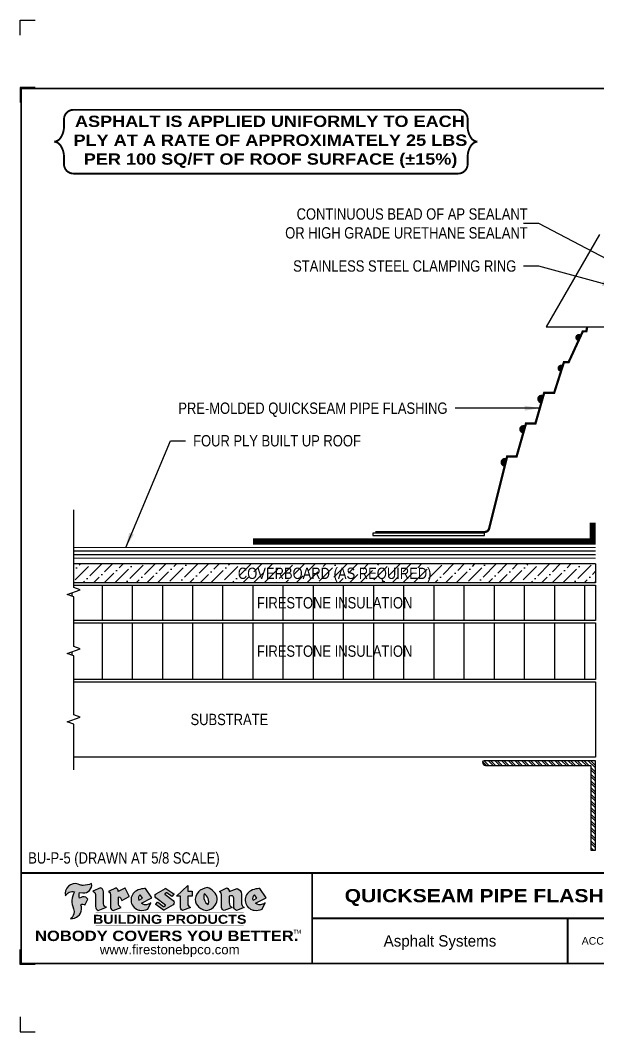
# Model space of a CAD drawing. Header units: inches. Extents: x -578 to -558, y -23.2 to -6.4.
# Drawn here: x -578 to -568.42, y -23.21 to -6.45 of the extents above; entities that cross this region are included whole.
import ezdxf
from ezdxf.enums import TextEntityAlignment as Align

# ---------------------------------------------------------------- set-up
doc = ezdxf.new("R2010")
doc.units = ezdxf.units.IN
doc.header["$MEASUREMENT"] = 0
doc.layers.get('0').update_dxf_attribs({"linetype": 'CONTINUOUS'})
doc.layers.get('DEFPOINTS').update_dxf_attribs({"linetype": 'CONTINUOUS'})
for name, color, linetype in [('FSBP-ACCESSORY-OTHER', 7, 'CONTINUOUS'), ('FSBP-ANNO-LABEL', 7, 'CONTINUOUS'), ('FSBP-ANNO-NOTE', 7, 'CONTINUOUS'), ('FSBP-COVERBOARD_CANT', 46, 'CONTINUOUS'), ('FSBP-INSULATION', 7, 'CONTINUOUS'), ('FSBP-MEMBRANE', 7, 'CONTINUOUS'), ('FSBP-SUBSTRATE-GENERIC', 9, 'CONTINUOUS'), ('FSBP-TTLB', 7, 'CONTINUOUS'), ('FSBP-TTLB-BORDER', 7, 'CONTINUOUS'), ('FSBP-TTLB-TEXT', 7, 'CONTINUOUS')]:
    doc.layers.add(name, color=color, linetype=linetype)
doc.styles.add('ARIAL', font='arial.ttf')
doc.styles.add('ARIAL_BOLD', font='')
doc.styles.add('ARIAL_NAR', font='ARIALN.TTF')
doc.styles.add('BANKGOTHIC', font='bgothm.ttf')
doc.styles.get('ARIAL_BOLD').set_extended_font_data('Arial Black')
doc.dimstyles.new('FSBP-LEADER', dxfattribs={"dimtxt": 0.1875, "dimasz": 0.25, "dimexe": 0.0625, "dimexo": 0.125, "dimgap": 0.125, "dimtad": 0, "dimtih": 1, "dimtoh": 1, "dimdec": 4, "dimzin": 0, "dimdsep": 46, "dimlunit": 4, "dimtxsty": 'ARIAL_NAR', "dimcen": 0.09375, "dimclrd": 256, "dimclre": 256, "dimclrt": 256, "dimadec": 0, "dimazin": 0, "dimtfac": 1, "dimtdec": 4, "dimtofl": 0, "dimtmove": 0, "dimatfit": 3, "dimfxl": 0, "dimtolj": 1, "dimtzin": 0, "dimlwd": -1, "dimlwe": -1, "dimarcsym": 0})

# ---------------------------------------------------------------- blocks, each defined once
blk = doc.blocks.new('TTLB-ASPHALT_1')
at = {"layer": 'FSBP-TTLB-TEXT'}
h = blk.add_hatch(color=1, dxfattribs=at)
edge = h.paths.add_edge_path()
edge.add_arc((1.037309769669577, -0.1982514792917272), 0.1319107607348553, 264.0410451462098, 370.3106169565175)
edge.add_arc((1.027551646585692, 0.1214293576525733), 0.3273056962876235, 270.05058356628535, 295.23459397187514, ccw=False)
edge.add_arc((1.022801957313334, -0.06680179986895496), 0.1391656561713503, 249.3281275763668, 272.0749124149863, ccw=False)
edge.add_line((0.9736743133014443, -0.1970076156048179), (0.9474927838574558, -0.1852745150568325))
edge.add_arc((0.8939498971398336, -0.3394262635682139), 0.1631857907024099, 70.84590087378872, 194.3325259843273)
edge.add_arc((0.8444260109029358, -0.4259936440910792), 0.1179914261095279, 70.96950098067128, 156.9641407594482, ccw=False)
edge.add_arc((1.153141409296893, -0.4684497516079489), 0.3110405457095052, 150.323113748316, 203.2084295854517)
edge.add_arc((0.7562495500623072, -0.6412608153899839), 0.1218587156617311, 0.8849157075190988, 24.346689398949877, ccw=False)
edge.add_arc((0.749378166569727, -0.6475258110744306), 0.1289731377238325, -58.36655102076742, 3.6216782311386737, ccw=False)
edge.add_arc((0.825669902954445, -0.5792158350996175), 0.1783301886510355, 267.2205474105585, 354.1381621173521)
edge.add_arc((0.7903121048625223, -0.6011409294291781), 0.2127878929608591, 0.9996158580669169, 21.00503380861242)
edge.add_arc((1.018807122639402, -0.5666691048185157), 0.0513639566841585, 40.821177131732725, 125.52727787225791, ccw=False)
edge.add_line((1.057676976260041, -0.5330924682126437), (1.102776947655911, -0.4308018311949837))
edge.add_arc((1.040858222524662, -0.4699705673995993), 0.07326744446031509, 32.31675181867256, 66.31481236598174)
edge.add_arc((1.03226251882532, -0.5063316993097686), 0.1102246948011782, 69.8179132332389, 125.254734720681)
edge.add_arc((1.127708877207283, -0.3689593535312383), 0.1659710644737306, 164.1569669952081, 196.5811013160487, ccw=False)
edge.add_line((0.9680425188342383, -0.3236487780942383), (1.023615334387159, -0.3294494641845773))
h = blk.add_hatch(color=1, dxfattribs=at)
edge = h.paths.add_edge_path()
edge.add_line((1.275239419159561, -0.6223407783464694), (1.415345367376062, -0.5660418822574371))
edge.add_arc((1.421019305783972, -0.5090099247487814), 0.05731350411836947, 181.9717871001989, 264.31851000495806, ccw=False)
edge.add_line((1.363739737527226, -0.5109819325197265), (1.363412352251203, -0.3102363679013962))
edge.add_arc((1.294263659668758, -0.3103491388304036), 0.06914878453844908, 0.0934405599591014, 72.42834396969012)
edge.add_line((1.315139561173908, -0.2444268274366692), (1.186839444240604, -0.3024209471341379))
edge.add_arc((1.175246268095293, -0.3585110609420923), 0.05727567197445628, -0.017399788185912257, 78.322067691347, ccw=False)
edge.add_line((1.232521937428658, -0.3585284546236807), (1.232574268422297, -0.555126496687123))
edge.add_arc((1.305699496415485, -0.5558575689677241), 0.07312888236350451, 179.4272023230205, 245.3845503102953)
h = blk.add_hatch(color=1, dxfattribs=at)
edge = h.paths.add_edge_path()
edge.add_line((1.792026821926584, -0.3839679064720229), (1.722158956877934, -0.2518542302253621))
edge.add_arc((1.720119655279632, -0.2529327078887889), 0.002306916790721916, 27.87197133405528, 117.3766794470726)
edge.add_line((1.719058846382097, -0.250884159729182), (1.610638460368705, -0.3070279753467702))
edge.add_arc((1.547088841662969, -0.306102665849437), 0.06355635479880158, 359.165808011073, 425.8793658831422)
edge.add_line((1.573061729235633, -0.2480956029480268), (1.446879247402876, -0.3051325108639702))
edge.add_arc((1.407812067100195, -0.3703571330466247), 0.07602957263902092, -3.441403975725109, 59.07992244284969, ccw=False)
edge.add_line((1.483704536400296, -0.3749210150788969), (1.483704536400296, -0.5723838140635706))
edge.add_arc((1.540537465180449, -0.5682544061150878), 0.05698275005415228, 184.1557352478595, 255.3066498366543)
edge.add_line((1.526084036778343, -0.6233736605654059), (1.657291340682093, -0.570650514527486))
edge.add_arc((1.688298576827208, -0.502139038842401), 0.07520153584805701, 207.5160880841914, 245.649226723163, ccw=False)
edge.add_arc((1.721050197024908, -0.491448816845633), 0.1093332836229113, 179.4823365255141, 204.5537900001094, ccw=False)
edge.add_line((1.611721375809452, -0.4904610114968335), (1.611721375809452, -0.4126404716788983))
edge.add_arc((1.628589765097189, -0.4141592990360436), 0.01693662875851165, 28.356188110622497, 174.8549701683584, ccw=False)
edge.add_arc((1.627340435522399, -0.4197189881350454), 0.02111886817708033, 22.216893572439517, 40.10213956426492, ccw=False)
edge.add_line((1.646891420738257, -0.4117336534413738), (1.666638796144639, -0.4549750258192233))
edge.add_arc((1.668737246926753, -0.4540167099035415), 0.002306916790685597, 204.5451281842828, 299.6323508190067)
edge.add_line((1.669877862091766, -0.4560219186518992), (1.791128135493295, -0.3870515928837648))
edge.add_line((1.791128135493295, -0.3870515928837648), (1.792026821926584, -0.3839679064720229))
h = blk.add_hatch(color=1, dxfattribs=at)
h.paths.add_polyline_path([(2.063388732080512, -0.2583237030618903, 0.02524281661523788), (2.025024361750752, -0.2610532129309178, 0.1213611957758757), (1.901773912052249, -0.3008158885520373, 0.6151668103976068), (1.93274136141747, -0.6099060679591872, 0.05306812109568645), (1.967936229862175, -0.617865745600497, 0.1150932231766138), (2.099126721549737, -0.5994933789882708), (2.151195569562105, -0.4944891916583316, -0.08755405562188731), (2.104230609512001, -0.5187113292177372, -0.265591761123442), (1.992692314386659, -0.5010701623316862), (2.165347897647223, -0.4141184325909109, 0.4518949533370738), (2.166222728871162, -0.4107679608846269)])
h.paths.add_polyline_path([(2.014217313945437, -0.4188965037300676), (1.951113654018855, -0.4515330109460507, -0.3720533890450154), (1.973177450672722, -0.3607130665457561)], flags=16)
h = blk.add_hatch(color=1, dxfattribs=at)
edge = h.paths.add_edge_path()
edge.add_arc((2.260407392426799, -0.3775796671688738), 0.0415245022322573, 123.20805433950699, 232.2027298779723, ccw=False)
edge.add_line((2.237665217914071, -0.3428366421988329), (2.393535971665983, -0.2540943745380986))
edge.add_arc((2.394677353533154, -0.2560991469722467), 0.00230691679074142, 55.64644466176969, 119.65426054492929, ccw=False)
edge.add_line((2.395979141996861, -0.2541946229174954), (2.531809646140459, -0.3470380726374032))
edge.add_arc((2.530468902927936, -0.3489153772789848), 0.00230691679070047, -42.73110123842042, 54.46613537395791, ccw=False)
edge.add_line((2.532163440279987, -0.3504807552658491), (2.498457913851155, -0.3869673252714421))
edge.add_arc((2.496763376499132, -0.385401947284592), 0.002306916790673087, 233.75270768949161, 317.26889876139137, ccw=False)
edge.add_line((2.495399362263356, -0.38726241234572), (2.413849913492982, -0.3274738082119626))
edge.add_arc((2.412485899257177, -0.3293342732731332), 0.002306916790719977, 53.75270768979654, 124.4135619297866)
edge.add_line((2.41118211687575, -0.3274311136421062), (2.382933981293377, -0.346782838468144))
edge.add_arc((2.384237763674776, -0.3486859980991568), 0.002306916790694806, 124.4135619293765, 231.8459020253658)
edge.add_line((2.382812599816248, -0.3505000469010184), (2.519899969301207, -0.4581994452042721))
edge.add_arc((2.494247019847677, -0.4908523236374407), 0.0415245022322573, -55.21225898295228, 51.84590202520451, ccw=False)
edge.add_line((2.517938320565804, -0.5249552055672808), (2.364434947484597, -0.6179520922513717))
edge.add_arc((2.363239601923482, -0.6159790200102009), 0.002306916790727131, 233.2955624372974, 301.2087215702374, ccw=False)
edge.add_line((2.361860787187538, -0.6178285429225383), (2.231266621301074, -0.5204709167214361))
edge.add_arc((2.232647938930654, -0.518623262347532), 0.002306916790697738, 135.5134179846412, 233.2179869199849, ccw=False)
edge.add_line((2.231002150870836, -0.5170067083764565), (2.262839375599356, -0.4845937328397696))
edge.add_arc((2.264485163659231, -0.4862102868108593), 0.002306916790748635, 53.03528399994502, 135.5134179853723, ccw=False)
edge.add_line((2.265872365996302, -0.4843670465239001), (2.361834678328762, -0.5565872257804898))
edge.add_arc((2.363221880665748, -0.55474398549363), 0.00230691679062697, 233.0352840000717, 302.2362632414427)
edge.add_line((2.36445241715569, -0.5566953042850713), (2.39428499383348, -0.5378823484768844))
edge.add_arc((2.393054457343538, -0.5359310296853721), 0.002306916790685158, 302.2362632406162, 412.202729876843)
edge.add_line((2.394468296066179, -0.5341081404551886), (2.234958295420142, -0.4103916733127022))
h = blk.add_hatch(color=1, dxfattribs=at)
edge = h.paths.add_edge_path()
edge.add_line((2.763460561272041, -0.2072496393923444), (2.763460561272041, -0.2969520779963801))
edge.add_arc((2.765767478062685, -0.2969520779963943), 0.00230691679065842, 179.9999999996471, 269.9999999996471)
edge.add_line((2.765767478062685, -0.2992589947870528), (2.835417693520355, -0.2992589947870528))
edge.add_arc((2.835417693520355, -0.3015659115777538), 0.002306916790701052, 0, 90, ccw=False)
edge.add_line((2.837724610311056, -0.3015659115777538), (2.837724610311056, -0.3790761307453892))
edge.add_arc((2.835417693520355, -0.3790761307453749), 0.002306916790686842, 269.99999999964706, 359.99999999964706, ccw=False)
edge.add_line((2.835417693520355, -0.3813830475360618), (2.765767478062685, -0.3813830475360618))
edge.add_arc((2.765767478062685, -0.3836899643267202), 0.00230691679065842, 90.00000000035294, 180.0000000003529)
edge.add_line((2.763460561272041, -0.3836899643267344), (2.763460561272041, -0.5033995910642801))
edge.add_arc((2.836735953378934, -0.5071368822038522), 0.07337063740681407, 177.0802527808789, 245.3249543133826)
edge.add_line((2.806105814540615, -0.5738080530967267), (2.674529557384915, -0.6226036013049594))
edge.add_arc((2.708610405062075, -0.5642984087917995), 0.0675351734460605, 177.0345319916277, 239.69264280249, ccw=False)
edge.add_line((2.641165668230087, -0.560804539009709), (2.641165668230087, -0.3836899643267344))
edge.add_arc((2.638858751439443, -0.3836899643267202), 0.00230691679065842, 359.9999999996471, 449.999999999647)
edge.add_line((2.638858751439443, -0.3813830475360618), (2.572857950769389, -0.3813830475360618))
edge.add_line((2.572857950769389, -0.3813830475360618), (2.763460561272041, -0.2072496393923444))
h = blk.add_hatch(color=1, dxfattribs=at)
edge = h.paths.add_edge_path(flags=16)
edge.add_arc((2.940363509127394, -0.4847985213681483), 0.1684614578629417, 344.5558804047865, 417.0140046669545)
edge.add_arc((3.194458079644619, -0.3883534532477739), 0.1684614578629416, 164.5558804047865, 237.0140046669546)
edge = h.paths.add_edge_path()
edge.add_arc((3.069375116502187, -0.4399344555144893), 0.1828726885096673, 136.0914512150047, 191.213418978326)
edge.add_arc((3.064939550433394, -0.4318234379590393), 0.18031488047485, 194.0167254156723, 240.666373083186)
edge.add_arc((3.098047041778983, -0.3845058757092517), 0.2378525180183701, 239.2975390661776, 264.2889872773176)
edge.add_arc((3.048844782126224, -0.419023238379296), 0.203760689247156, 277.1986764832035, 326.503572961274)
edge.add_arc((3.077739326803538, -0.434104661646515), 0.1713748657917091, 325.3768876809903, 406.3828327799087)
edge.add_arc((3.011839488065931, -0.4896144380417837), 0.257194564585, 44.2846255351977, 73.82901434867308)
edge.add_arc((3.117152499586979, -0.4983433120546721), 0.2579560664039132, 97.50292863483669, 134.1039137579027)
h = blk.add_hatch(color=1, dxfattribs=at)
edge = h.paths.add_edge_path()
edge.add_line((3.322690228557462, -0.5721896537377091), (3.322690228557462, -0.3749210150788969))
edge.add_arc((3.24679775925739, -0.3703571330465678), 0.076029572638996, 356.5585960242387, 419.0799224428129)
edge.add_line((3.285864939560099, -0.3051325108639702), (3.412047421392799, -0.2480956029480268))
edge.add_arc((3.386074533820164, -0.3061026658494939), 0.06355635479883807, 0.3962622833877276, 65.87936588318718, ccw=False)
edge.add_line((3.449629368605429, -0.3056631084210863), (3.580526418688805, -0.2593848434574539))
edge.add_arc((3.555744121700968, -0.3530904070730259), 0.09692726601172152, 2.366977007666776, 75.18615851992018, ccw=False)
edge.add_line((3.652588689330287, -0.3490873311063041), (3.652588689330287, -0.4883770011386872))
edge.add_arc((3.761877549389567, -0.4914934052703757), 0.1093332836229049, 178.3666365323574, 204.5537900000422)
edge.add_arc((3.729125929191724, -0.502183627267101), 0.07520153584796149, 207.5160880841713, 245.2240541443095)
edge.add_line((3.697611150971852, -0.5704631245385627), (3.572585913552643, -0.6207021253773775))
edge.add_arc((3.595347186007587, -0.5526356419907756), 0.0717713151919874, 180.3328587115751, 251.51018566665869, ccw=False)
edge.add_line((3.523577081955409, -0.5530525936986663), (3.523577081955409, -0.4153032515383615))
edge.add_arc((3.486319529276869, -0.4148773504126382), 0.03725998689428563, 359.3450650296066, 449.0500281941025)
edge.add_arc((3.482769874121715, -0.4419622099033518), 0.06447454900600776, 86.29402372314017, 119.8211331593848)
edge.add_line((3.450707067966732, -0.3860252459975726), (3.450707067966732, -0.4904610114968335))
edge.add_arc((3.560035889182245, -0.4914488168456472), 0.1093332836229753, 179.4823365255069, 204.5537900001023)
edge.add_arc((3.527284268984403, -0.5021390388425004), 0.07520153584796385, 207.5160880841699, 245.6492267231416)
edge.add_line((3.496277032839316, -0.570650514527486), (3.365069728935509, -0.6233736605654059))
edge.add_arc((3.379502486061938, -0.5682868177318028), 0.05694615642555721, 183.9298782390169, 255.318496325343, ccw=False)
h = blk.add_hatch(color=1, dxfattribs=at)
h.paths.add_polyline_path([(3.957695472291277, -0.2583237030618903, 0.02524281661523822), (3.919331101961575, -0.2610532129309178, 0.1085638477195505), (3.807890832595604, -0.2939221658134414, 0.6425897848490651), (3.827048101628293, -0.6099060679591872, 0.05306812109569052), (3.862242970072884, -0.617865745600497, 0.1150932231766133), (3.993433461760503, -0.5994933789882708), (4.045502309772871, -0.4944891916583316, -0.08755405562189084), (3.998537349722767, -0.5187113292177372, -0.2655917611234366), (3.886999054597368, -0.5010701623316862), (4.059654637857989, -0.4141184325909109, 0.4518949533370731), (4.060529469081928, -0.4107679608846269)])
h.paths.add_polyline_path([(3.90852405415626, -0.4188965037300676), (3.845420394229677, -0.4515330109460507, -0.3720533890450147), (3.867484190883488, -0.3607130665457561)], flags=16)
at = {"layer": 'DEFPOINTS', "linetype": 'Continuous', "ltscale": 1.75}
for points in [[(-0.015625, 13.88083333333333), (-0.015625, 14.13083333333333), (0.234375, 14.13083333333333)], [(-0.015625, -2.380833333333342), (-0.015625, -2.630833333333342), (0.234375, -2.630833333333342)]]:
    blk.add_lwpolyline(points, dxfattribs=at)
at = {"layer": 'DEFPOINTS', "color": 1}
for points in [[(0.234375, 13.015625), (-0.015625, 13.015625), (-0.015625, 12.765625)], [(0.234375, -1.515625), (-0.015625, -1.515625), (-0.015625, -1.265625)]]:
    blk.add_lwpolyline(points, dxfattribs=at)
at = {"layer": 'FSBP-TTLB', "const_width": 0.03125}
for points in [[(0, 0), (0, -1.5), (20, -1.5), (20, 0), (0, 0)], [(4.825208527206769, 0), (4.825208527206769, -0.75)], [(4.825208527206769, -0.75), (14.84028770518938, -0.75)], [(4.825208527206769, -0.75), (4.825208527206769, -1.5)]]:
    blk.add_lwpolyline(points, dxfattribs=at)
at = {"layer": 'FSBP-TTLB-BORDER', "const_width": 0.03125}
blk.add_lwpolyline([(20, 0), (20, 13), (0, 13), (0, 0)], dxfattribs=at)
at = {"layer": 'FSBP-TTLB-TEXT', "color": 1}
blk.add_line((0.7358432058323388, -0.379822754145593), (0.7358432058323388, -0.379822754145593), dxfattribs=at)
for points in [[(1.023615323725323, -0.3294494630716969, 0.5000510906601082), (1.167090420776901, -0.1746414942047778, -0.1103304102359608), (1.027840608309816, -0.2058762110801382, -0.09957876667165425), (0.9736743133014443, -0.1970076156048179), (0.9474927838574558, -0.1852745150568325, 0.5978159689075124), (0.7358432058323388, -0.379822754145593, -0.3938834584182213), (0.8828996422548698, -0.3144510229727047, 0.2349406564350952), (0.86727108227484, -0.5910237178633082, -0.1027304183841549), (0.8780937320133262, -0.6393788197974146, -0.2772692352614086), (0.8170223912655956, -0.7573362346216896, 0.3985429150902959), (1.003067614090241, -0.5974286950643517, 0.0875124847930418), (0.9889600163401155, -0.5248671157293501, -0.3874031597924062), (1.057676976260041, -0.5330924682126437), (1.102776947655911, -0.4308018311949837, 0.1494423498871741), (1.07029056398062, -0.4028746979725923, 0.2467195073738216), (0.9686394281704906, -0.4163228904100862, -0.1424285161541127), (0.9680425188342383, -0.3236487780942383), (1.023615334387159, -0.3294494641845773)], [(2.166222728871162, -0.4107679608846269), (2.063388732080512, -0.2583237030618903, 0.02524281661523788), (2.025024361750752, -0.2610532129309178, 0.1085638477195265), (1.913584092384895, -0.2939221658134414, 0.6425897848491228), (1.93274136141747, -0.6099060679591872, 0.05306812109568648), (1.967936229862175, -0.617865745600497, 0.1150932231766137), (2.099126721549737, -0.5994933789882708), (2.151195569562105, -0.4944891916583316, -0.0875540556218873), (2.104230609512001, -0.5187113292177372, -0.2655917611234418), (1.992692314386659, -0.5010701623316862), (2.165347897647223, -0.4141184325909109)], [(2.763460561272041, -0.2072496393923444), (2.763460561272041, -0.2969520779963801, 0.4142135623730958), (2.765767478062685, -0.2992589947870528), (2.835417693520355, -0.2992589947870528, -0.414213562373095), (2.837724610311056, -0.3015659115777538), (2.837724610311056, -0.3790761307453892, -0.4142135623730938), (2.835417693520355, -0.3813830475360618), (2.765767478062685, -0.3813830475360618, 0.4142135623730958), (2.763460561272041, -0.3836899643267344), (2.763460561272041, -0.5033995910642801, 0.3068985753588853), (2.806105814540615, -0.5738080530967267), (2.674529557384915, -0.6226036013049594, -0.2804194150632976), (2.641165668230087, -0.560804539009709), (2.641165668230087, -0.3836899643267344, 0.414213562373095), (2.638858751439443, -0.3813830475360618), (2.572857950769389, -0.3813830475360618), (2.763460561272041, -0.2072496393923444)], [(4.060529469081928, -0.4107679608846269), (3.957695472291277, -0.2583237030618903, 0.02524281661523788), (3.919331101961575, -0.2610532129309178, 0.1085638477195265), (3.807890832595604, -0.2939221658134414, 0.6425897848491228), (3.827048101628293, -0.6099060679591872, 0.05306812109568648), (3.862242970072884, -0.617865745600497, 0.1150932231766137), (3.993433461760503, -0.5994933789882708), (4.045502309772871, -0.4944891916583316, -0.0875540556218873), (3.998537349722767, -0.5187113292177372, -0.2655917611234418), (3.886999054597368, -0.5010701623316862), (4.059654637857989, -0.4141184325909109)], [(4.059654637857989, -0.4141184325909109, 0.4518949533370731), (4.060529469081928, -0.4107679608846269, 0.4518949533370731)]]:
    blk.add_lwpolyline(points, format="xyb", dxfattribs=at)
for points in [[(1.275239419159561, -0.6223407783464694), (1.415345367376062, -0.5660418822574371, -0.3756100036733062), (1.363739737527226, -0.5109819325197265), (1.363412352251203, -0.3102363679013962, 0.3265360292958048), (1.315139561173908, -0.2444268274366692), (1.186839444240604, -0.3024209471341379, -0.3557863980845349), (1.232521937428658, -0.3585284546236807), (1.232574268422297, -0.555126496687123, 0.2960110723418457)], [(1.792026821926584, -0.3839679064720229), (1.722158956877934, -0.2518542302253621, 0.4116839150163434), (1.719058846382097, -0.250884159729182), (1.610638460368705, -0.3070279753467702, 0.2996033003794034), (1.573061729235633, -0.2480956029480268), (1.446879247402876, -0.3051325108639702, -0.2797757560995365), (1.483704536400296, -0.3749210150788969), (1.483704536400296, -0.5723838140635706, 0.320828638474519), (1.526084036778343, -0.6233736605654059), (1.657291340682093, -0.570650514527486, -0.1679398621276611), (1.621603752698661, -0.5368819723450571, -0.1098333365370753), (1.611721375809452, -0.4904610114968335), (1.611721375809452, -0.4126404716788983, -0.743334502655012), (1.64349420176768, -0.4061152228778298, -0.07819791644735608), (1.646891420738257, -0.4117336534413738), (1.666638796144639, -0.4549750258192233, 0.4404648714563479), (1.669877862091766, -0.4560219186518992), (1.791128135493295, -0.3870515928837648)], [(2.234958295420142, -0.4103916733127022, -0.5150044486718882), (2.237665217914071, -0.3428366421988329), (2.393535971665983, -0.2540943745380986, -0.2867822934100265), (2.395979141996861, -0.2541946229174954), (2.531809646140459, -0.3470380726374032, -0.4515027974650387), (2.532163440279987, -0.3504807552658491), (2.498457913851155, -0.3869673252714421, -0.3814439164929681), (2.495399362263356, -0.38726241234572), (2.413849913492982, -0.3274738082119626, 0.3184718635035665), (2.41118211687575, -0.3274311136421062), (2.382933981293377, -0.346782838468144, 0.5064094529656681), (2.382812599816248, -0.3505000469010184), (2.519899969301207, -0.4581994452042721, -0.5043597839115849), (2.517938320565804, -0.5249552055672808), (2.364434947484597, -0.6179520922513717, -0.3053163970316367), (2.361860787187538, -0.6178285429225383), (2.231266621301074, -0.5204709167214361, -0.4541703869768119), (2.231002150870836, -0.5170067083764565), (2.262839375599356, -0.4845937328397696, -0.3762644290664977), (2.265872365996302, -0.4843670465239001), (2.361834678328762, -0.5565872257804898, 0.3114700032088108), (2.36445241715569, -0.5566953042850713), (2.39428499383348, -0.5378823484768844, 0.520381097387146), (2.394468296066179, -0.5341081404551886)], [(2.937624918725987, -0.3131105398334029, 0.2452625673097023), (2.889993533867141, -0.4754966266250307, 0.2064059665179019), (2.976604338974084, -0.5890186876871866, 0.1094800500670344), (3.074378098474654, -0.6211778035979165, 0.2185147641853038), (3.218764944843201, -0.5314757029352819, 0.3689489483072479), (3.195959963110113, -0.3100352223135445, 0.1296305888694145), (3.0834694040758, -0.242595816912754, 0.1610736375384317)], [(3.322690228557462, -0.5721896537377091), (3.322690228557462, -0.3749210150788969, 0.2797757560995341), (3.285864939560099, -0.3051325108639702), (3.412047421392799, -0.2480956029480268, -0.2937618496109166), (3.449629368605429, -0.3056631084210863), (3.580526418688805, -0.2593848434574539, -0.3288760160581939), (3.652588689330287, -0.3490873311063041), (3.652588689330287, -0.4883770011386872, 0.114762897203527), (3.662431105063263, -0.536926560769686, 0.166032965990522), (3.697611150971852, -0.5704631245385627), (3.572585913552643, -0.6207021253773775, -0.3209557512194564), (3.523577081955409, -0.5530525936986663), (3.523577081955409, -0.4153032515383615, 0.4127061514896111), (3.48693727661589, -0.3776224848030694, 0.1473421876160361), (3.450707067966732, -0.3860252459975726), (3.450707067966732, -0.4904610114968335, 0.1098333365370753), (3.460589444855941, -0.5368819723450855, 0.1679398621276611), (3.496277032839316, -0.570650514527486), (3.365069728935509, -0.6233736605654059, -0.3219729545308964), (3.322690228557462, -0.5721896537377091, 29.1476284739)], [(1.951113654018855, -0.4515330109460507), (2.014217313945437, -0.4188965037300676), (1.973177450672722, -0.3607130665457561, 0.3720533890450154)], [(3.10274193015772, -0.5296595419651595, 0.3271311138286319), (3.032079658614293, -0.3434924326507627, 0.3271311138286322)], [(3.845420394229677, -0.4515330109460507), (3.90852405415626, -0.4188965037300676), (3.867484190883488, -0.3607130665457561, 0.3720533890450154)]]:
    blk.add_lwpolyline(points, format="xyb", close=True, dxfattribs=at)
at = {"layer": 'FSBP-TTLB-TEXT'}
for points, const_width in [([(1.233926579809207, -0.6584455781731435), (3.691229482685259, -0.6584455781731577)], 0.0078125), ([(9.061522829276782, -0.75), (9.061522829276782, -1.5)], 0.03125), ([(1.233926579809207, -0.8761560960495984), (3.691229482685259, -0.8761560960495842)], 0.0078125)]:
    blk.add_lwpolyline(points, dxfattribs=dict(at, const_width=const_width))
at = {"layer": 'FSBP-TTLB-TEXT', "color": 1}
for centre, start, end in [((1.789987520328282, -0.3850463841354355), 299.6323508193319, 27.87197133380463), ((2.164310260790558, -0.412058050385383), 296.7304547840455, 34.00233684987403)]:
    blk.add_arc(centre, 0.00230691679068068, start, end, dxfattribs=at)
at = {"layer": 'FSBP-TTLB-TEXT', "lineweight": 18, "style": 'ARIAL_BOLD'}
blk.add_text('BUILDING PRODUCTS', height=0.1484375, dxfattribs=at).set_placement((2.462578031247233, -0.7673008371113639), align=Align.MIDDLE_CENTER)
at = {"layer": 'FSBP-TTLB-TEXT', "color": 1}
for s, height, style, p in [('NOBODY COVERS YOU BETTER.', 0.171875, 'ARIAL_BOLD', (2.412604263603384, -1.041650450587369)), ('TM', 0.0625, 'BANKGOTHIC', (4.576671173373001, -0.9725745042934193))]:
    blk.add_text(s, height=height, dxfattribs=dict(at, style=style)).set_placement(p, align=Align.MIDDLE_CENTER)
at = {"layer": 'FSBP-TTLB-TEXT'}
for s, height, style, p in [('Asphalt Systems', 0.1875, 'BANKGOTHIC', (6.943365678241776, -1.125)), ('www.firestonebpco.com', 0.15625, 'ARIAL', (2.462578031247233, -1.268657306740124))]:
    blk.add_text(s, height=height, dxfattribs=dict(at, style=style)).set_placement(p, align=Align.MIDDLE_CENTER)
at = {"layer": 'FSBP-TTLB-TEXT', "style": 'ARIAL'}
blk.add_text('ACCEPTABLE SYSTEMS:', height=0.125, dxfattribs=at).set_placement((9.292812815915624, -1.125), align=Align.MIDDLE_LEFT)
at = {"layer": 'FSBP-TTLB-TEXT'}
for tag, height, style, p in [('DETAIL_DESCP_LINE_1', 0.21875, 'ARIAL_BOLD', (9.832748116198076, -0.375)), ('ISSUE_REV_DATE', 0.21875, 'ARIAL', (15.84069633627263, -0.7282559425942452)), ('DETAIL_NUMBER', 0.4375, 'ARIAL', (18.42055248367797, -0.8931630692489421))]:
    blk.add_attdef(tag, text='', height=height, dxfattribs=dict(at, style=style)).set_placement(p, align=Align.MIDDLE_CENTER)
at = {"layer": 'FSBP-TTLB-TEXT', "style": 'ARIAL'}
blk.add_attdef('ACCPT_SYSTEMS', text='', height=0.21875, dxfattribs=at).set_placement((11.49438170418193, -1.125), align=Align.MIDDLE_LEFT)

msp = doc.modelspace()

# ---------------------------------------------------------------- hatches: boundary and pattern name
at = {"layer": 'FSBP-ACCESSORY-OTHER'}
h = msp.add_hatch(dxfattribs=at)
h.set_pattern_fill('STEEL', color=256, scale=0.625, style=0)
h.set_pattern_definition([(135, (-436.1573390787673, -21.65344555877337), (0.05524271728019902, 0.05524271728019903), []), (135, (-436.1573390787673, -21.61438305877337), (0.05524271728019902, 0.05524271728019903), [])])
h.paths.add_polyline_path([(-570.2824836400217, -18.797812092589, -0.4142135623732637), (-570.3345669733552, -18.74572875925566, -0.4142135623731575), (-570.3085253066885, -18.719687092589), (-568.4595669733552, -18.719687092589), (-568.4595669733552, -20.20268148993316), (-568.5376919733552, -20.20268148993316), (-568.5376919733552, -18.79781209258897)])
at = {"layer": 'FSBP-COVERBOARD_CANT'}
h = msp.add_hatch(dxfattribs=at)
h.set_pattern_fill('ANSI36', color=256, style=0)
h.set_pattern_definition([(45, (-3.136919610311907, -2.507170936714161), (0.06629126073623884, 0.2430679560328757), [0.3125, -0.0625, 0, -0.0625])])
h.paths.add_polyline_path([(-568.4595669733552, -15.457968342589), (-577.1114923023661, -15.457968342589), (-577.1114923023661, -15.770468342589), (-568.4595669733551, -15.770468342589)])
h.paths.add_polyline_path([(-574.451894320671, -15.82458029688641), (-571.1191649550502, -15.82458029688641), (-571.1191649550502, -15.45565550152488), (-574.451894320671, -15.45565550152488)], flags=9)
at = {"layer": 'FSBP-INSULATION'}
h = msp.add_hatch(dxfattribs=at)
h.set_pattern_fill('LINE', color=256, scale=4, angle=90, style=0)
h.set_pattern_definition([(90, (-3.136919610311907, -2.507170936714161), (-0.5, 3.061515884555943e-17), [])])
h.paths.add_polyline_path([(-568.4595669733552, -15.809530842589), (-577.1114923023661, -15.809530842589), (-577.1114923023661, -15.84859334258901), (-577.0041689656687, -15.88765584258898), (-577.2188156390635, -15.965780842589), (-577.1114923023661, -16.00484334258898), (-577.1114923023661, -16.395468342589), (-568.4595669733552, -16.395468342589)])
h.paths.add_polyline_path([(-568.4595669733552, -16.434530842589), (-577.1114923023661, -16.434530842589), (-577.1114923023661, -16.82515584258898), (-577.0041689656684, -16.86421834258899), (-577.2188156390636, -16.942343342589), (-577.1114923023661, -16.98140584258897), (-577.111492302366, -17.372030842589), (-568.4595669733551, -17.372030842589)])
h.paths.add_polyline_path([(-574.1228740273559, -16.24795278153852), (-571.4481852483653, -16.24795278153852), (-571.4481852483653, -15.95691850459446), (-574.1228740273559, -15.95691850459446)], flags=24)
h.paths.add_polyline_path([(-574.1228740273559, -17.04873403153852), (-571.4481852483653, -17.04873403153852), (-571.4481852483653, -16.75769975459446), (-574.1228740273559, -16.75769975459446)], flags=24)
at = {"layer": 'FSBP-MEMBRANE'}
for points in [[(-568.7125335109065, -11.65387569972708, 1), (-568.7633348773709, -11.75947935175478)], [(-569.0164751304009, -12.15889485415133, 1), (-569.048320451226, -12.27167244810423)], [(-569.3444229984809, -12.66837600799562, 1), (-569.3762683193061, -12.78115360194855)], [(-569.6433316131559, -13.17039831381473, 1), (-569.6751769339808, -13.28317590776757)], [(-569.9542244979123, -13.71773953400103, 1), (-569.9826466414712, -13.83142810823679)]]:
    msp.add_hatch(color=256, dxfattribs=at).paths.add_polyline_path(points)

# ---------------------------------------------------------------- linework, layer by layer
at = {"layer": 'FSBP-ACCESSORY-OTHER', "linetype": 'Continuous'}
msp.add_lwpolyline([(-568.3964455367708, -10.00197873224502), (-569.2798794733549, -11.53213119553916), (-568.1314186465552, -11.53213119553916, -0.3849001794597938), (-568.1314186465552, -10.72023237949131, 0.3849001794597937), (-568.1314186465552, -9.908333563443449), (-568.1562054538816, -9.908333563443449)], format="xyb", dxfattribs=at)
at = {"layer": 'FSBP-ACCESSORY-OTHER'}
msp.add_lwpolyline([(-570.2824836400217, -18.797812092589), (-568.5376919733552, -18.79781209258897), (-568.5376919733552, -20.20268148993316), (-568.4595669733552, -20.20268148993316), (-568.4595669733552, -18.719687092589), (-570.3085253066885, -18.719687092589, 0.414213562373095), (-570.3345669733552, -18.74572875925566, 0.414213562373095)], format="xyb", close=True, dxfattribs=at)
at = {"layer": 'FSBP-ANNO-NOTE', "const_width": 0.03125}
msp.add_lwpolyline([(-577.2726313810766, -8.222924112796491), (-577.2726313810766, -8.09063808181368, -0.414213562373095), (-577.1163813810766, -7.934388081813678), (-570.7368763024917, -7.934388081813678, -0.414213562373095), (-570.5806263024917, -8.09063808181368), (-570.5806263024917, -8.222924112796491, 0.1409083258157955), (-570.5221786763043, -8.401065162899513, 0.2244532195272858), (-570.4181152585913, -8.46234620299633, 0.2244532195272858), (-570.5221786763043, -8.523627243093117, 0.1409083258157939), (-570.5806263024917, -8.701768293196139), (-570.5806263024917, -8.834054324178979, -0.414213562373095), (-570.7368763024917, -8.990304324178979), (-577.1163813810766, -8.990304324178979, -0.414213562373095), (-577.2726313810766, -8.834054324178979), (-577.2726313810766, -8.701768293196139, 0.1409083258157955), (-577.3310790072641, -8.523627243093117, 0.2244532195272858), (-577.435142424977, -8.46234620299633, 0.2244532195272858), (-577.3310790072641, -8.401065162899513, 0.1409083258157939)], format="xyb", close=True, dxfattribs=at)
msp.add_lwpolyline([(-577.2726313810766, -8.222924112796491), (-577.2726313810766, -8.09063808181368, -0.414213562373095), (-577.1163813810766, -7.934388081813678), (-570.7368763024917, -7.934388081813678, -0.414213562373095), (-570.5806263024917, -8.09063808181368), (-570.5806263024917, -8.222924112796491, 0.1409083258157955), (-570.5221786763043, -8.401065162899513, 0.2244532195272858), (-570.4181152585913, -8.46234620299633, 0.2244532195272858), (-570.5221786763043, -8.523627243093117, 0.1409083258157939), (-570.5806263024917, -8.701768293196139), (-570.5806263024917, -8.834054324178979, -0.414213562373095), (-570.7368763024917, -8.990304324178979), (-577.1163813810766, -8.990304324178979, -0.414213562373095), (-577.2726313810766, -8.834054324178979), (-577.2726313810766, -8.701768293196139, 0.1409083258157955), (-577.3310790072641, -8.523627243093117, 0.2244532195272858), (-577.435142424977, -8.46234620299633, 0.2244532195272858), (-577.3310790072641, -8.401065162899513, 0.1409083258157939)], format="xyb", close=True, dxfattribs=at)
at = {"layer": 'FSBP-COVERBOARD_CANT'}
for p, q in [((-568.4595669733552, -15.457968342589), (-577.1114923023661, -15.457968342589)), ((-568.4595669733552, -15.457968342589), (-568.4595669733553, -15.770468342589)), ((-568.4595669733553, -15.770468342589), (-577.1114923023661, -15.770468342589))]:
    msp.add_line(p, q, dxfattribs=at)
at = {"layer": 'FSBP-INSULATION', "linetype": 'Continuous'}
for points in [[(-577.1114923023661, -16.395468342589), (-577.1114923023661, -16.004843342589), (-577.2188156390636, -15.965780842589), (-577.0041689656687, -15.887655842589), (-577.1114923023661, -15.848593342589), (-577.1114923023661, -14.56459270643413)], [(-577.1114923023661, -15.809530842589), (-568.4595669733553, -15.809530842589), (-568.4595669733552, -16.395468342589), (-577.1114923023661, -16.395468342589)], [(-577.1114923023661, -17.372030842589), (-577.1114923023661, -16.981405842589), (-577.2188156390636, -16.942343342589), (-577.0041689656687, -16.864218342589), (-577.1114923023661, -16.825155842589), (-577.1114923023661, -16.12932250925573)], [(-577.1114923023661, -16.434530842589), (-568.4595669733552, -16.434530842589), (-568.4595669733552, -17.372030842589), (-577.1114923023661, -17.372030842589)]]:
    msp.add_lwpolyline(points, dxfattribs=at)
at = {"layer": 'FSBP-MEMBRANE', "linetype": 'Continuous'}
msp.add_line((-569.3454573939733, -12.67334565028577), (-569.3752339238135, -12.77618395965837), dxfattribs=at)
at = {"layer": 'FSBP-MEMBRANE'}
for p, q in [((-569.6751769339808, -13.2831759077676), (-569.6433316131557, -13.17039831381473)), ((-569.9826466414711, -13.83142810823682), (-569.9542244979122, -13.71773953400105))]:
    msp.add_line(p, q, dxfattribs=at)
msp.add_lwpolyline([(-568.5987665223406, -11.53213119553916, 0.0375, 0.0375, 0), (-568.6126427880238, -11.60452488105628, 0.0375, 0.0375, 0), (-568.6712365380238, -11.60452488105628, 0.0375, 0.0375, 0), (-568.9056115380238, -12.11400603490054, 0.0375, 0.0375, 0), (-568.9837365380238, -12.11400603490054, 0.0375, 0.0375, 0), (-569.1459065820327, -12.62348718874486, 0.0375, 0.0375, 0), (-569.3116844061038, -12.62348718874486, 0.0375, 0.0375, 0), (-569.4572504500585, -13.13296834258912, 0.0375, 0.0375, 0), (-569.6135004500592, -13.13296834258912, 0.0375, 0.0375, 0), (-569.7697504500592, -13.67984334258912, 0.0375, 0.0375, 0), (-569.9260004500592, -13.67984334258912, 0.0375, 0.0375, 0), (-570.2237062239858, -14.87066643829507, 0.0375, 0.0375, -0.3441507314089108), (-570.2994986068096, -14.92984334258912, 0.0375, 0.0375, 0), (-572.1135004500592, -14.92984334258912, 0, 0, 0)], format="xyseb", dxfattribs=at)
for points, const_width in [([(-569.3021565820327, -12.62348718874486), (-569.1459065820327, -12.62348718874486)], 0.0375), ([(-568.509566973355, -14.77437459258908), (-568.509566973355, -15.08687459258908), (-574.1403198100793, -15.08687459258908)], 0.1), ([(-577.1114923023661, -15.18638631133916), (-568.4595669733549, -15.18638631133916)], 0.01953125), ([(-577.1114923023661, -15.24597289988083), (-568.4595669733549, -15.24597289988083)], 0.01953125), ([(-577.1114923023661, -15.30433878529752), (-568.4595669733549, -15.30433878529752)], 0.01953125), ([(-577.1114923023661, -15.36392537383918), (-568.4595669733549, -15.36392537383918)], 0.01953125)]:
    msp.add_lwpolyline(points, dxfattribs=dict(at, const_width=const_width))
msp.add_lwpolyline([(-572.1525629500592, -14.9860933425891), (-570.2994986068096, -14.9860933425891), (-570.2994986068096, -14.94859334258913), (-572.1525629500592, -14.94859334258913)], close=True, dxfattribs=at)
for centre, start, end in [((-569.3603456588934, -12.72476480497212), 74.23176560544341, 254.2317656054434), ((-569.6592542735682, -13.22678711079118), 74.23176560544341, 254.2317656054434), ((-569.9684355696916, -13.77458382111894), 75.96375653207984, 255.9637565320799)]:
    msp.add_arc(centre, 0.05859375, start, end, dxfattribs=at)
at = {"layer": 'FSBP-SUBSTRATE-GENERIC'}
for points in [[(-577.1114923023661, -18.86942667592231), (-577.1114923023661, -18.114218342589), (-577.2188156390636, -18.075155842589), (-577.0041689656687, -17.997030842589), (-577.1114923023661, -17.957968342589), (-577.1114923023661, -17.372030842589)], [(-577.1114923023661, -17.411093342589), (-568.4595669733552, -17.411093342589), (-568.4595669733552, -18.661093342589), (-577.1114923023661, -18.66109334258894)]]:
    msp.add_lwpolyline(points, dxfattribs=at)

# ---------------------------------------------------------------- block references
ref = msp.add_blockref('TTLB-ASPHALT_1', (-577.9827812163483, -20.5802782483552))
ref.add_attrib('DETAIL_DESCP_LINE_1', 'QUICKSEAM PIPE FLASHING WITH APP 160 TARGET', dxfattribs={"layer": 'FSBP-TTLB-TEXT', "height": 0.21875, "style": 'ARIAL_BOLD'}).set_placement((-568.1500331001502, -20.9552782483552), align=Align.MIDDLE_CENTER)

# ---------------------------------------------------------------- texts
at = {"layer": 'DEFPOINTS', "style": 'ARIAL_NAR'}
msp.add_text('BU-P-5 (DRAWN AT 5/8 SCALE)', height=0.1875, dxfattribs=at).set_placement((-577.8656238622738, -20.33027824835514), align=Align.MIDDLE_LEFT)
at = {"layer": 'FSBP-ANNO-LABEL', "style": 'ARIAL_NAR'}
for s, p in [('STAINLESS STEEL CLAMPING RING', (-573.4735697898735, -10.52202099100273)), ('FOUR PLY BUILT UP ROOF', (-575.13152513922, -13.41746757509279))]:
    msp.add_text(s, height=0.1875, dxfattribs=at).set_placement(p, align=Align.MIDDLE_LEFT)
msp.add_text('PRE-MOLDED QUICKSEAM PIPE FLASHING', height=0.1875, dxfattribs=at).set_placement((-570.9147364603785, -12.87822776566694), align=Align.MIDDLE_RIGHT)
for s, p in [('COVERBOARD (AS REQUIRED)', (-572.7855296378607, -15.614218342589)), ('FIRESTONE INSULATION', (-572.7855296378607, -16.102499592589)), ('FIRESTONE INSULATION', (-572.7855296378607, -16.903280842589)), ('SUBSTRATE', (-574.5307462572397, -18.036093342589))]:
    msp.add_text(s, height=0.1875, dxfattribs=at).set_placement(p, align=Align.MIDDLE_CENTER)
at = {"layer": 'FSBP-ANNO-LABEL', "insert": (-573.6709899895432, -9.566398965913578), "char_height": 0.1875, "attachment_point": 1, "style": 'ARIAL_NAR'}
msp.add_mtext_dynamic_manual_height_columns('\\pi0.25531;CONTINUOUS BEAD OF AP SEALANT\\P\\pi0.065375;OR HIGH GRADE URETHANE SEALANT', width=4.071940532865483, gutter_width=5, heights=[0], dxfattribs=at)
at = {"layer": 'FSBP-ANNO-NOTE', "insert": (-577.210359999517, -8.030703990470471), "char_height": 0.1875, "attachment_point": 1, "style": 'ARIAL_BOLD'}
msp.add_mtext_dynamic_manual_height_columns('\\pi0.11982;ASPHALT IS APPLIED UNIFORMLY TO EACH\\P\\pi0.09507;PLY AT A RATE OF APPROXIMATELY 25 LBS\\P\\pi0.26537;PER 100 SQ/FT OF ROOF SURFACE (±15%)', width=6.550174823345515, gutter_width=5, heights=[0], dxfattribs=at)

# ---------------------------------------------------------------- leaders
at = {"layer": 'FSBP-ANNO-LABEL'}
for points in [[(-567.9281614261774, -10.59380845443837), (-569.401903691647, -9.815499852031621), (-569.651903691647, -9.815499852031564)], [(-568.1025006155089, -10.87793792680628), (-569.401903691647, -10.52202099100279), (-569.651903691647, -10.52202099100273)], [(-569.3844674280812, -12.87822776566699), (-570.7897364603785, -12.87822776566699)], [(-576.2497769554935, -15.18638631133916), (-575.50652513922, -13.41746757509273), (-575.25652513922, -13.41746757509273)]]:
    msp.add_leader(points, dimstyle='FSBP-LEADER', dxfattribs=at)

doc.saveas('drawing.dxf')
